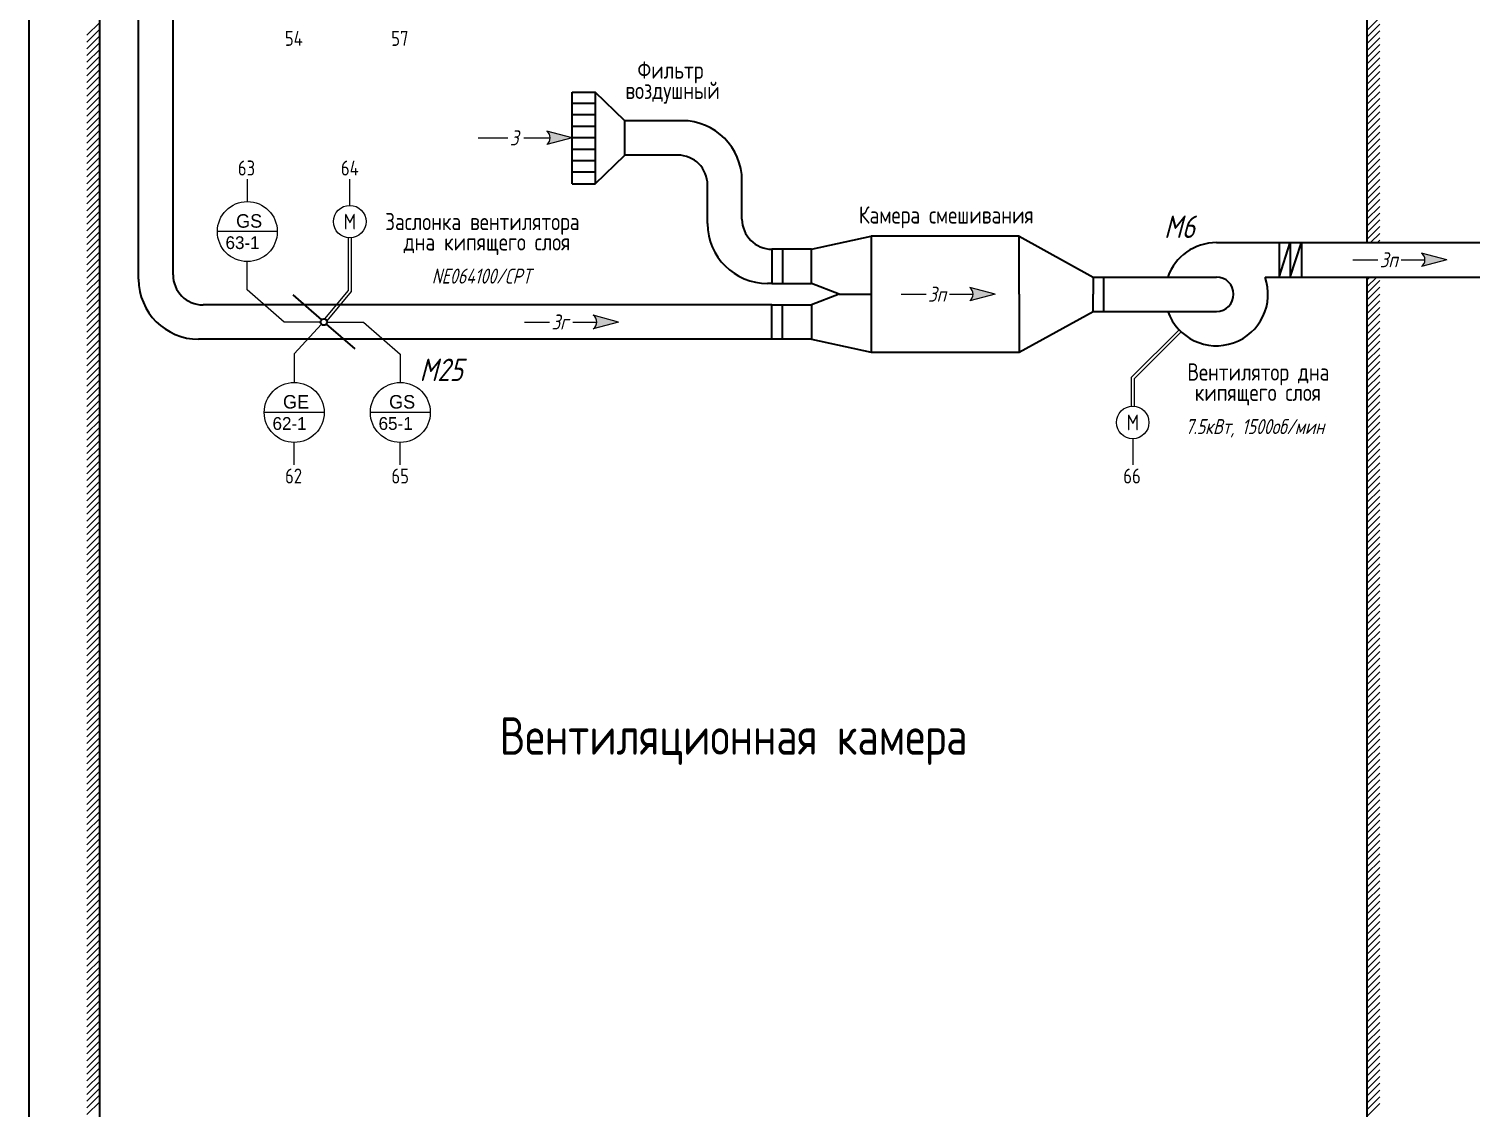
# Model space of a CAD drawing. Header units: millimetres. Extents: x 294 to 6216, y -3442 to 2720.
# Drawn here: x 505.2 to 697.6, y 1685.9 to 1829.9 of the extents above; entities that cross this region are included whole.
import ezdxf

# ---------------------------------------------------------------- set-up
doc = ezdxf.new("R2010")
doc.units = ezdxf.units.MM
doc.header["$LTSCALE"] = 15
doc.layers.add('0.35 TEXT', color=7, linetype='Continuous', lineweight=35)
doc.styles.add('0', font='gost.shx', dxfattribs={"width": 0.75, "oblique": 15})
doc.styles.add('34', font='gost.shx', dxfattribs={"width": 0.75, "oblique": 15, "height": 3.5})

msp = doc.modelspace()

# ---------------------------------------------------------------- hatches: boundary and pattern name
at = {"lineweight": 13}
h = msp.add_hatch(color=256, dxfattribs=at)
h.dxf.hatch_style = 1
h.paths.add_polyline_path([(577.648, 1815.358), (574.278, 1814.455, 0.4958839), (574.278, 1816.261)])
h = msp.add_hatch(color=256, dxfattribs=at)
h.dxf.hatch_style = 1
h.paths.add_polyline_path([(694.324, 1799.091), (690.954, 1798.188, 0.4958839), (690.954, 1799.994)])
h = msp.add_hatch(color=256, dxfattribs=at)
h.dxf.hatch_style = 1
h.paths.add_polyline_path([(634.069, 1794.503), (630.699, 1793.6, 0.4958839), (630.699, 1795.406)])
h = msp.add_hatch(color=256, dxfattribs=at)
h.dxf.hatch_style = 1
h.paths.add_polyline_path([(583.845, 1790.789), (580.476, 1789.886, 0.4958839), (580.476, 1791.691)])

# ---------------------------------------------------------------- linework, layer by layer
at = {"lineweight": 35}
for p, q in [((505.179, 1921.389), (505.179, 1662.11)), ((519.822, 1796.495), (519.822, 1921.389)), ((524.41, 1797.082), (524.41, 1846.859)), ((577.648, 1809.241), (577.648, 1821.475)), ((577.648, 1821.475), (580.706, 1821.475)), ((584.681, 1817.652), (580.706, 1821.475)), ((580.706, 1821.475), (580.706, 1809.241)), ((580.706, 1819.946), (577.648, 1819.946)), ((580.706, 1818.417), (577.648, 1818.417)), ((580.706, 1816.887), (577.648, 1816.887)), ((584.681, 1813.064), (584.681, 1817.652)), ((592.307, 1817.652), (584.681, 1817.652)), ((580.706, 1815.358), (577.648, 1815.358)), ((580.706, 1813.829), (577.648, 1813.829)), ((580.706, 1809.241), (584.681, 1813.064)), ((591.719, 1813.064), (584.681, 1813.064)), ((580.706, 1812.3), (577.648, 1812.3)), ((580.706, 1810.771), (577.648, 1810.771)), ((577.648, 1809.241), (580.706, 1809.241)), ((595.719, 1803.924), (595.719, 1809.064)), ((600.307, 1804.511), (600.307, 1809.652)), ((609.587, 1800.511), (617.522, 1802.225)), ((637.271, 1802.225), (617.522, 1802.225)), ((617.522, 1802.225), (617.522, 1786.782)), ((637.271, 1794.503), (637.271, 1802.225)), ((637.271, 1802.225), (647.148, 1796.797)), ((663.591, 1801.385), (713.069, 1801.385)), ((671.948, 1801.385), (671.948, 1796.797)), ((671.948, 1796.797), (673.439, 1801.385)), ((673.439, 1801.385), (673.439, 1796.797)), ((673.439, 1796.797), (674.93, 1801.385)), ((674.93, 1801.385), (674.93, 1796.797)), ((609.587, 1800.511), (604.307, 1800.511)), ((604.307, 1800.511), (604.307, 1795.924)), ((605.716, 1800.511), (605.716, 1795.924)), ((609.587, 1795.924), (609.587, 1800.511)), ((604.307, 1795.924), (603.719, 1795.924)), ((604.307, 1795.924), (609.587, 1795.924)), ((613.251, 1794.503), (609.587, 1795.924)), ((647.148, 1796.797), (663.591, 1796.797)), ((647.148, 1796.797), (647.148, 1794.503)), ((648.558, 1792.209), (648.558, 1796.797)), ((670.079, 1796.797), (709.781, 1796.797)), ((540.389, 1794.402), (544.203, 1791.072)), ((613.251, 1794.503), (609.587, 1793.082)), ((613.251, 1794.503), (617.522, 1794.503)), ((637.271, 1794.503), (637.271, 1786.782)), ((647.148, 1792.209), (647.148, 1794.503)), ((604.307, 1793.082), (528.41, 1793.082)), ((604.307, 1788.495), (604.307, 1793.082)), ((604.307, 1793.082), (609.587, 1793.082)), ((605.716, 1788.495), (605.716, 1793.082)), ((609.587, 1793.082), (609.587, 1788.495)), ((637.271, 1786.782), (647.148, 1792.209)), ((647.148, 1792.209), (663.591, 1792.209)), ((544.851, 1790.506), (548.644, 1787.195)), ((604.307, 1788.495), (527.822, 1788.495)), ((609.587, 1788.495), (604.307, 1788.495)), ((609.587, 1788.495), (617.522, 1786.782)), ((617.522, 1786.782), (637.271, 1786.782))]:
    msp.add_line(p, q, dxfattribs=at)
for p, q in [((512.918, 1829.041), (514.648, 1830.772)), ((512.918, 1828.141), (514.648, 1829.872)), ((683.668, 1829.692), (685.399, 1831.422)), ((683.668, 1828.792), (685.399, 1830.522)), ((512.918, 1827.241), (514.648, 1828.972)), ((512.918, 1826.341), (514.648, 1828.072)), ((683.668, 1827.892), (685.399, 1829.622)), ((683.668, 1826.992), (685.399, 1828.722)), ((683.668, 1826.092), (685.399, 1827.822)), ((512.918, 1825.441), (514.648, 1827.172)), ((512.918, 1824.541), (514.648, 1826.272)), ((683.668, 1825.192), (685.399, 1826.922)), ((683.668, 1824.292), (685.399, 1826.022)), ((512.918, 1823.641), (514.648, 1825.372)), ((512.918, 1822.741), (514.648, 1824.472)), ((683.668, 1823.392), (685.399, 1825.122)), ((683.668, 1822.492), (685.399, 1824.222)), ((512.918, 1821.841), (514.648, 1823.572)), ((512.918, 1820.941), (514.648, 1822.672)), ((683.668, 1821.592), (685.399, 1823.322)), ((683.668, 1820.692), (685.399, 1822.422)), ((512.918, 1820.041), (514.648, 1821.772)), ((512.918, 1819.141), (514.648, 1820.872)), ((683.668, 1819.792), (685.399, 1821.522)), ((683.668, 1818.892), (685.399, 1820.622)), ((512.918, 1818.241), (514.648, 1819.972)), ((512.918, 1817.341), (514.648, 1819.072)), ((512.918, 1816.441), (514.648, 1818.172)), ((683.668, 1817.992), (685.399, 1819.722)), ((683.668, 1817.092), (685.399, 1818.822)), ((512.918, 1815.541), (514.648, 1817.272)), ((512.918, 1814.641), (514.648, 1816.372)), ((683.668, 1816.192), (685.399, 1817.922)), ((683.668, 1815.292), (685.399, 1817.022)), ((512.918, 1813.741), (514.648, 1815.472)), ((512.918, 1812.841), (514.648, 1814.572)), ((683.668, 1814.392), (685.399, 1816.122)), ((683.668, 1813.492), (685.399, 1815.222)), ((683.668, 1812.592), (685.399, 1814.322)), ((512.918, 1811.941), (514.648, 1813.672)), ((512.918, 1811.041), (514.648, 1812.772)), ((683.668, 1811.692), (685.399, 1813.422)), ((683.668, 1810.792), (685.399, 1812.522)), ((512.918, 1810.141), (514.648, 1811.872)), ((512.918, 1809.241), (514.648, 1810.972)), ((683.668, 1809.892), (685.399, 1811.622)), ((683.668, 1808.992), (685.399, 1810.722)), ((512.918, 1808.341), (514.648, 1810.072)), ((512.918, 1807.441), (514.648, 1809.172)), ((683.668, 1808.092), (685.399, 1809.822)), ((683.668, 1807.192), (685.399, 1808.922)), ((512.918, 1806.541), (514.648, 1808.272)), ((512.918, 1805.641), (514.648, 1807.372)), ((683.668, 1806.292), (685.399, 1808.022)), ((683.668, 1805.392), (685.399, 1807.122)), ((512.918, 1804.741), (514.648, 1806.472)), ((512.918, 1803.841), (514.648, 1805.572)), ((512.918, 1802.941), (514.648, 1804.672)), ((683.668, 1804.492), (685.399, 1806.222)), ((683.668, 1803.592), (685.399, 1805.322)), ((512.918, 1802.041), (514.648, 1803.772)), ((512.918, 1801.141), (514.648, 1802.872)), ((683.668, 1802.692), (685.399, 1804.422)), ((683.668, 1801.792), (685.399, 1803.522)), ((512.918, 1800.241), (514.648, 1801.972)), ((512.918, 1799.341), (514.648, 1801.072)), ((684.161, 1801.385), (685.399, 1802.622)), ((685.061, 1801.385), (685.399, 1801.722)), ((512.918, 1798.441), (514.648, 1800.172)), ((512.918, 1797.541), (514.648, 1799.272)), ((512.918, 1796.641), (514.648, 1798.372)), ((512.918, 1795.741), (514.648, 1797.472)), ((512.918, 1794.841), (514.648, 1796.572)), ((512.918, 1793.941), (514.648, 1795.672)), ((683.668, 1796.392), (684.073, 1796.797)), ((683.668, 1795.492), (684.973, 1796.797)), ((683.668, 1794.592), (685.399, 1796.322)), ((683.668, 1793.692), (685.399, 1795.422)), ((512.918, 1793.041), (514.648, 1794.772)), ((512.918, 1792.141), (514.648, 1793.872)), ((683.668, 1792.792), (685.399, 1794.522)), ((683.668, 1791.892), (685.399, 1793.622)), ((512.918, 1791.241), (514.648, 1792.972)), ((512.918, 1790.341), (514.648, 1792.072)), ((512.918, 1789.441), (514.648, 1791.172)), ((683.668, 1790.992), (685.399, 1792.722)), ((683.668, 1790.092), (685.399, 1791.822)), ((512.918, 1788.541), (514.648, 1790.272)), ((512.918, 1787.641), (514.648, 1789.372)), ((683.668, 1789.192), (685.399, 1790.922)), ((683.668, 1788.292), (685.399, 1790.022)), ((512.918, 1786.741), (514.648, 1788.472)), ((512.918, 1785.841), (514.648, 1787.572)), ((683.668, 1787.392), (685.399, 1789.122)), ((683.668, 1786.492), (685.399, 1788.222)), ((683.668, 1785.592), (685.399, 1787.322)), ((512.918, 1784.941), (514.648, 1786.672)), ((512.918, 1784.041), (514.648, 1785.772)), ((683.668, 1784.692), (685.399, 1786.422)), ((683.668, 1783.792), (685.399, 1785.522)), ((512.918, 1783.141), (514.648, 1784.872)), ((512.918, 1782.241), (514.648, 1783.972)), ((683.668, 1782.892), (685.399, 1784.622)), ((683.668, 1781.992), (685.399, 1783.722)), ((512.918, 1781.341), (514.648, 1783.072)), ((512.918, 1780.441), (514.648, 1782.172)), ((683.668, 1781.092), (685.399, 1782.822)), ((683.668, 1780.192), (685.399, 1781.922)), ((512.918, 1779.541), (514.648, 1781.272)), ((512.918, 1778.641), (514.648, 1780.372)), ((683.668, 1779.292), (685.399, 1781.022)), ((683.668, 1778.392), (685.399, 1780.122)), ((512.918, 1777.741), (514.648, 1779.472)), ((512.918, 1776.841), (514.648, 1778.572)), ((683.668, 1777.492), (685.399, 1779.222)), ((683.668, 1776.592), (685.399, 1778.322)), ((512.918, 1775.941), (514.648, 1777.672)), ((512.918, 1775.041), (514.648, 1776.772)), ((512.918, 1774.141), (514.648, 1775.872)), ((683.668, 1775.692), (685.399, 1777.422)), ((683.668, 1774.792), (685.399, 1776.522)), ((512.918, 1773.241), (514.648, 1774.972)), ((512.918, 1772.341), (514.648, 1774.072)), ((683.668, 1773.892), (685.399, 1775.622)), ((683.668, 1772.992), (685.399, 1774.722)), ((512.918, 1771.441), (514.648, 1773.172)), ((512.918, 1770.541), (514.648, 1772.272)), ((683.668, 1772.092), (685.399, 1773.822)), ((683.668, 1771.192), (685.399, 1772.922)), ((683.668, 1770.292), (685.399, 1772.022)), ((512.918, 1769.641), (514.648, 1771.372)), ((512.918, 1768.741), (514.648, 1770.472)), ((683.668, 1769.392), (685.399, 1771.122)), ((683.668, 1768.492), (685.399, 1770.222)), ((512.918, 1767.841), (514.648, 1769.572)), ((512.918, 1766.941), (514.648, 1768.672)), ((683.668, 1767.592), (685.399, 1769.322)), ((683.668, 1766.692), (685.399, 1768.422)), ((512.918, 1766.041), (514.648, 1767.772)), ((512.918, 1765.141), (514.648, 1766.872)), ((683.668, 1765.792), (685.399, 1767.522)), ((683.668, 1764.892), (685.399, 1766.622)), ((512.918, 1764.241), (514.648, 1765.972)), ((512.918, 1763.341), (514.648, 1765.072)), ((683.668, 1763.992), (685.399, 1765.722)), ((683.668, 1763.092), (685.399, 1764.822)), ((512.918, 1762.441), (514.648, 1764.172)), ((512.918, 1761.541), (514.648, 1763.272)), ((512.918, 1760.641), (514.648, 1762.372)), ((683.668, 1762.192), (685.399, 1763.922)), ((683.668, 1761.292), (685.399, 1763.022)), ((512.918, 1759.741), (514.648, 1761.472)), ((512.918, 1758.841), (514.648, 1760.572)), ((683.668, 1760.392), (685.399, 1762.122)), ((683.668, 1759.492), (685.399, 1761.222)), ((512.918, 1757.941), (514.648, 1759.672)), ((512.918, 1757.041), (514.648, 1758.772)), ((683.668, 1758.592), (685.399, 1760.322)), ((683.668, 1757.692), (685.399, 1759.422)), ((683.668, 1756.792), (685.399, 1758.522)), ((512.918, 1756.141), (514.648, 1757.872)), ((512.918, 1755.241), (514.648, 1756.972)), ((683.668, 1755.892), (685.399, 1757.622)), ((683.668, 1754.992), (685.399, 1756.722)), ((512.918, 1754.341), (514.648, 1756.072)), ((512.918, 1753.441), (514.648, 1755.172)), ((683.668, 1754.092), (685.399, 1755.822)), ((683.668, 1753.192), (685.399, 1754.922)), ((512.918, 1752.541), (514.648, 1754.272)), ((512.918, 1751.641), (514.648, 1753.372)), ((683.668, 1752.292), (685.399, 1754.022)), ((683.668, 1751.392), (685.399, 1753.122)), ((512.918, 1750.741), (514.648, 1752.472)), ((512.918, 1749.841), (514.648, 1751.572)), ((683.668, 1750.492), (685.399, 1752.222)), ((683.668, 1749.592), (685.399, 1751.322)), ((512.918, 1748.941), (514.648, 1750.672)), ((512.918, 1748.041), (514.648, 1749.772)), ((512.918, 1747.141), (514.648, 1748.872)), ((683.668, 1748.692), (685.399, 1750.422)), ((683.668, 1747.792), (685.399, 1749.522)), ((512.918, 1746.241), (514.648, 1747.972)), ((512.918, 1745.341), (514.648, 1747.072)), ((683.668, 1746.892), (685.399, 1748.622)), ((683.668, 1745.992), (685.399, 1747.722)), ((512.918, 1744.441), (514.648, 1746.172)), ((512.918, 1743.541), (514.648, 1745.272)), ((683.668, 1745.092), (685.399, 1746.822)), ((683.668, 1744.192), (685.399, 1745.922)), ((683.668, 1743.292), (685.399, 1745.022)), ((512.918, 1742.641), (514.648, 1744.372)), ((512.918, 1741.741), (514.648, 1743.472)), ((683.668, 1742.392), (685.399, 1744.122)), ((683.668, 1741.492), (685.399, 1743.222)), ((512.918, 1740.841), (514.648, 1742.572)), ((512.918, 1739.941), (514.648, 1741.672)), ((683.668, 1740.592), (685.399, 1742.322)), ((683.668, 1739.692), (685.399, 1741.422)), ((512.918, 1739.041), (514.648, 1740.772)), ((512.918, 1738.141), (514.648, 1739.872)), ((683.668, 1738.792), (685.399, 1740.522)), ((683.668, 1737.892), (685.399, 1739.622)), ((512.918, 1737.241), (514.648, 1738.972)), ((512.918, 1736.341), (514.648, 1738.072)), ((683.668, 1736.992), (685.399, 1738.722)), ((683.668, 1736.092), (685.399, 1737.822)), ((512.918, 1735.441), (514.648, 1737.172)), ((512.918, 1734.541), (514.648, 1736.272)), ((512.918, 1733.641), (514.648, 1735.372)), ((683.668, 1735.192), (685.399, 1736.922)), ((683.668, 1734.292), (685.399, 1736.022)), ((512.918, 1732.741), (514.648, 1734.472)), ((512.918, 1731.841), (514.648, 1733.572)), ((683.668, 1733.392), (685.399, 1735.122)), ((683.668, 1732.492), (685.399, 1734.222)), ((512.918, 1730.941), (514.648, 1732.672)), ((512.918, 1730.041), (514.648, 1731.772)), ((683.668, 1731.592), (685.399, 1733.322)), ((683.668, 1730.692), (685.399, 1732.422)), ((512.918, 1729.141), (514.648, 1730.872)), ((512.918, 1728.241), (514.648, 1729.972)), ((683.668, 1729.792), (685.399, 1731.522)), ((683.668, 1728.892), (685.399, 1730.622)), ((683.668, 1727.992), (685.399, 1729.722)), ((512.918, 1727.341), (514.648, 1729.072)), ((512.918, 1726.441), (514.648, 1728.172)), ((683.668, 1727.092), (685.399, 1728.822)), ((683.668, 1726.192), (685.399, 1727.922)), ((512.918, 1725.541), (514.648, 1727.272)), ((512.918, 1724.641), (514.648, 1726.372)), ((683.668, 1725.292), (685.399, 1727.022)), ((683.668, 1724.392), (685.399, 1726.122)), ((512.918, 1723.741), (514.648, 1725.472)), ((512.918, 1722.841), (514.648, 1724.572)), ((683.668, 1723.492), (685.399, 1725.222)), ((683.668, 1722.592), (685.399, 1724.322)), ((512.918, 1721.941), (514.648, 1723.672)), ((512.918, 1721.041), (514.648, 1722.772)), ((683.668, 1721.692), (685.399, 1723.422)), ((683.668, 1720.792), (685.399, 1722.522)), ((512.918, 1720.141), (514.648, 1721.872)), ((512.918, 1719.241), (514.648, 1720.972)), ((512.918, 1718.341), (514.648, 1720.072)), ((683.668, 1719.892), (685.399, 1721.622)), ((683.668, 1718.992), (685.399, 1720.722)), ((512.918, 1717.441), (514.648, 1719.172)), ((512.918, 1716.541), (514.648, 1718.272)), ((683.668, 1718.092), (685.399, 1719.822)), ((683.668, 1717.192), (685.399, 1718.922)), ((512.918, 1715.641), (514.648, 1717.372)), ((512.918, 1714.741), (514.648, 1716.472)), ((683.668, 1716.292), (685.399, 1718.022)), ((683.668, 1715.392), (685.399, 1717.122)), ((683.668, 1714.492), (685.399, 1716.222)), ((512.918, 1713.841), (514.648, 1715.572)), ((512.918, 1712.941), (514.648, 1714.672)), ((683.668, 1713.592), (685.399, 1715.322)), ((683.668, 1712.692), (685.399, 1714.422)), ((512.918, 1712.041), (514.648, 1713.772)), ((512.918, 1711.141), (514.648, 1712.872)), ((683.668, 1711.792), (685.399, 1713.522)), ((683.668, 1710.892), (685.399, 1712.622)), ((512.918, 1710.241), (514.648, 1711.972)), ((512.918, 1709.341), (514.648, 1711.072)), ((683.668, 1709.992), (685.399, 1711.722)), ((683.668, 1709.092), (685.399, 1710.822)), ((512.918, 1708.441), (514.648, 1710.172)), ((512.918, 1707.541), (514.648, 1709.272)), ((683.668, 1708.192), (685.399, 1709.922)), ((683.668, 1707.292), (685.399, 1709.022)), ((512.918, 1706.641), (514.648, 1708.372)), ((512.918, 1705.741), (514.648, 1707.472)), ((512.918, 1704.841), (514.648, 1706.572)), ((683.668, 1706.392), (685.399, 1708.122)), ((683.668, 1705.492), (685.399, 1707.222)), ((512.918, 1703.941), (514.648, 1705.672)), ((512.918, 1703.041), (514.648, 1704.772)), ((683.668, 1704.592), (685.399, 1706.322)), ((683.668, 1703.692), (685.399, 1705.422)), ((512.918, 1702.141), (514.648, 1703.872)), ((512.918, 1701.241), (514.648, 1702.972)), ((683.668, 1702.792), (685.399, 1704.522)), ((683.668, 1701.892), (685.399, 1703.622)), ((683.668, 1700.992), (685.399, 1702.722)), ((512.918, 1700.341), (514.648, 1702.072)), ((512.918, 1699.441), (514.648, 1701.172)), ((683.668, 1700.092), (685.399, 1701.822)), ((683.668, 1699.192), (685.399, 1700.922)), ((512.918, 1698.541), (514.648, 1700.272)), ((512.918, 1697.641), (514.648, 1699.372)), ((683.668, 1698.292), (685.399, 1700.022)), ((683.668, 1697.392), (685.399, 1699.122)), ((512.918, 1696.741), (514.648, 1698.472)), ((512.918, 1695.841), (514.648, 1697.572)), ((683.668, 1696.492), (685.399, 1698.222)), ((683.668, 1695.592), (685.399, 1697.322)), ((512.918, 1694.941), (514.648, 1696.672)), ((512.918, 1694.041), (514.648, 1695.772)), ((683.668, 1694.692), (685.399, 1696.422)), ((683.668, 1693.792), (685.399, 1695.522)), ((512.918, 1693.141), (514.648, 1694.872)), ((512.918, 1692.241), (514.648, 1693.972)), ((512.918, 1691.341), (514.648, 1693.072)), ((683.668, 1692.892), (685.399, 1694.622)), ((683.668, 1691.992), (685.399, 1693.722)), ((512.918, 1690.441), (514.648, 1692.172)), ((512.918, 1689.541), (514.648, 1691.272)), ((683.668, 1691.092), (685.399, 1692.822)), ((683.668, 1690.192), (685.399, 1691.922)), ((512.918, 1688.641), (514.648, 1690.372)), ((512.918, 1687.741), (514.648, 1689.472)), ((683.668, 1689.292), (685.399, 1691.022)), ((683.668, 1688.392), (685.399, 1690.122)), ((683.668, 1687.492), (685.399, 1689.222)), ((512.918, 1686.841), (514.648, 1688.572)), ((512.918, 1685.941), (514.648, 1687.672)), ((683.668, 1686.592), (685.399, 1688.322)), ((683.668, 1685.692), (685.399, 1687.422)), ((512.918, 1685.041), (514.648, 1686.772)), ((683.668, 1684.792), (685.399, 1686.522))]:
    msp.add_line(p, q)
at = {"lineweight": 13}
for p, q in [((577.648, 1815.358), (574.278, 1816.261)), ((565.108, 1815.358), (569.082, 1815.358)), ((571.223, 1815.358), (574.726, 1815.358)), ((577.648, 1815.358), (574.278, 1814.455)), ((534.323, 1809.841), (534.323, 1806.853)), ((547.989, 1806.353), (547.989, 1809.841)), ((538.323, 1802.853), (530.323, 1802.853)), ((547.792, 1802.023), (547.792, 1794.979)), ((548.187, 1802.023), (548.187, 1794.844)), ((681.784, 1799.091), (685.115, 1799.091)), ((688.247, 1799.091), (691.402, 1799.091)), ((694.324, 1799.091), (690.954, 1799.994)), ((694.324, 1799.091), (690.954, 1798.188)), ((534.323, 1795.071), (534.323, 1798.853)), ((539.228, 1790.789), (534.323, 1795.071)), ((634.069, 1794.503), (630.699, 1795.406)), ((547.792, 1794.979), (544.623, 1791.208)), ((548.187, 1794.844), (544.924, 1790.955)), ((621.529, 1794.503), (624.86, 1794.503)), ((627.991, 1794.503), (631.147, 1794.503)), ((634.069, 1794.503), (630.699, 1793.6)), ((583.845, 1790.789), (580.476, 1791.691)), ((544.097, 1790.789), (539.228, 1790.789)), ((544.219, 1790.489), (540.58, 1786.527)), ((544.958, 1790.789), (549.827, 1790.789)), ((549.827, 1790.789), (554.731, 1786.507)), ((571.306, 1790.789), (574.637, 1790.789)), ((577.733, 1790.789), (580.923, 1790.789)), ((583.845, 1790.789), (580.476, 1789.886)), ((658.612, 1789.753), (652.229, 1783.371)), ((658.893, 1789.476), (652.624, 1783.207)), ((540.58, 1786.527), (540.58, 1782.725)), ((554.731, 1786.507), (554.731, 1782.725)), ((652.229, 1783.371), (652.229, 1779.554)), ((652.624, 1783.207), (652.624, 1779.554)), ((544.58, 1778.725), (536.58, 1778.725)), ((558.731, 1778.725), (550.731, 1778.725)), ((540.58, 1771.737), (540.58, 1774.725)), ((554.731, 1771.737), (554.731, 1774.725)), ((652.427, 1775.225), (652.427, 1771.737))]:
    msp.add_line(p, q, dxfattribs=at)
at = {"lineweight": 35, "elevation": -0.02}
for points in [[(683.668, 1610.914), (683.668, 1591.132), (514.648, 1591.132), (514.648, 1921.389)], [(683.668, 1886.585), (683.668, 1801.385)], [(683.668, 1796.797), (683.668, 1661.313)]]:
    msp.add_lwpolyline(points, dxfattribs=at)
at = {"lineweight": 13}
for centre, radius in [((534.323, 1802.853), 4), ((547.989, 1804.183), 2.169), ((540.58, 1778.725), 4), ((554.731, 1778.725), 4), ((652.427, 1777.394), 2.169)]:
    msp.add_circle(centre, radius, dxfattribs=at)
at = {"lineweight": 35}
msp.add_circle((544.527, 1790.789), 0.43, dxfattribs=at)
at = {"lineweight": 13}
for centre in [(573.592, 1815.358), (690.268, 1799.091), (630.013, 1794.503), (579.789, 1790.789)]:
    msp.add_arc(centre, 1.134, 307.24786, 52.75214, dxfattribs=at)
at = {"lineweight": 35}
for centre, radius, start, end in [((592.307, 1809.652), 8, 0, 90), ((591.719, 1809.064), 4, 0, 90), ((603.719, 1803.924), 8, 180, 270), ((604.307, 1804.511), 4, 180, 270), ((663.591, 1794.503), 6.881, 90, 160.52878), ((528.41, 1797.082), 4, 180, 270), ((527.822, 1796.495), 8, 180, 270), ((663.591, 1794.503), 6.881, 199.47122, 19.47122), ((663.591, 1794.503), 2.294, 270, 90)]:
    msp.add_arc(centre, radius, start, end, dxfattribs=at)

# ---------------------------------------------------------------- texts
at = {"lineweight": 13, "style": '34'}
for s, height, p in [('54', 2, (539.329, 1827.636)), ('57', 2, (553.517, 1827.636)), ('Фильтр', 2.3, (586.363, 1823.257, -0.02)), ('воздушный', 2.3, (584.753, 1820.543, -0.02)), ('63', 2, (533.06, 1810.337)), ('64', 2, (546.802, 1810.337)), ('Заслонка вентилятора', 2.3, (552.716, 1803.046, -0.02)), ('Камера смешивания', 2.3, (615.896, 1803.928)), ('дна кипящего слоя', 2.3, (555.175, 1800.333, -0.02)), ('Вентилятор дна', 2.3, (659.716, 1782.975, -0.02)), ('кипящего слоя', 2.3, (660.702, 1780.261, -0.02)), ('62', 2, (539.358, 1769.247)), ('65', 2, (553.544, 1769.247)), ('66', 2, (651.168, 1769.247))]:
    msp.add_text(s, height=height, dxfattribs=at).set_placement(p)
at = {"lineweight": 13}
for s, height, style, oblique, p in [('3', 2, '34', 15, (569.35, 1814.358)), ('M', 2.1, '0', 0, (547.189, 1803.133)), ('3п', 2, '34', 15, (685.383, 1798.091)), ('3п', 2, '34', 15, (625.128, 1793.503)), ('3г', 2, '34', 15, (574.904, 1789.789)), ('M', 2.1, '0', 0, (651.627, 1776.344)), ('Вентиляционная камера', 5, '34', 360, (568.006, 1733.06, -0.02))]:
    msp.add_text(s, height=height, dxfattribs=dict(at, style=style, oblique=oblique)).set_placement(p)
for s, height, p in [('GS', 1.8, (532.823, 1803.376)), ('63-1', 1.7, (531.413, 1800.529)), ('GE', 1.8, (539.08, 1779.248)), ('GS', 1.8, (553.231, 1779.248)), ('62-1', 1.7, (537.681, 1776.401)), ('65-1', 1.7, (551.831, 1776.401))]:
    msp.add_text(s, height=height, dxfattribs=at).set_placement(p)
at = {"lineweight": 13, "style": '34', "oblique": 15, "width": 0.95}
for s, p in [('NE064100/CPT', (558.928, 1795.914, -0.02)), ('7.5кВт, 1500об/мин', (659.446, 1775.842, -0.02))]:
    msp.add_text(s, height=2, dxfattribs=at).set_placement(p)
at = {"layer": '0.35 TEXT', "style": '34', "oblique": 15}
for s, p in [('M6', (656.609, 1802, -0.02)), ('M25', (557.298, 1782.91, -0.02))]:
    msp.add_text(s, height=3, dxfattribs=at).set_placement(p)

doc.saveas('drawing.dxf')
